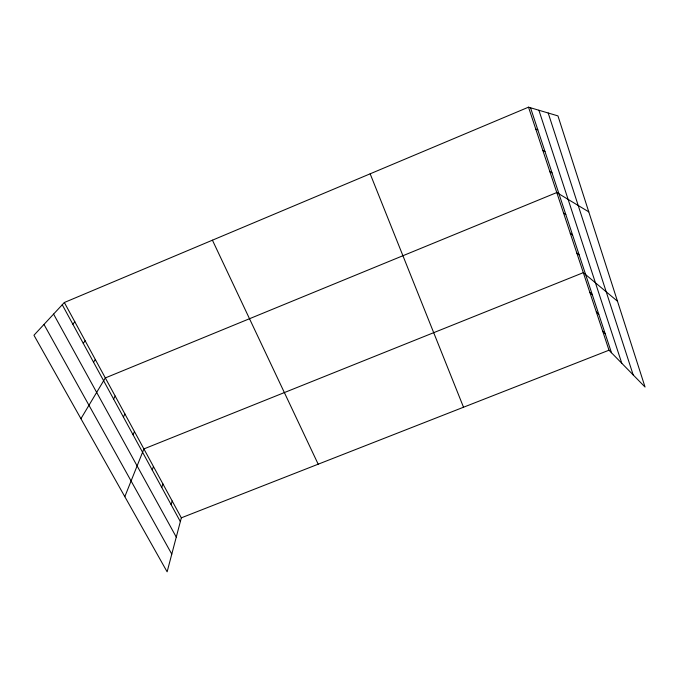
<?xml version="1.0" encoding="UTF-8"?>
<svg xmlns="http://www.w3.org/2000/svg" width="679" height="679" viewBox="0 0 679 679"><rect width="100%" height="100%" fill="white"/><g stroke="black" fill="none" stroke-linecap="round" stroke-linejoin="round"><path stroke-width="1.02" d="M64.344 302.503L181.335 517.831L167.127 571.828L33.95 335.248L64.344 302.503L528.517 107.172L557.951 115.897L645.05 387.038L608.995 350.211L528.517 107.172M171.116 504.641L172.186 500.983M161.746 487.437L162.892 483.889M152.232 469.97L153.462 466.532M124.817 496.672L143.897 448.921L583.312 272.661L617.483 301.23M133.059 434.764L134.467 431.564M123.391 417.033L124.894 413.952M113.588 399.023L115.184 396.078M80.928 418.697L105.321 377.931L556.788 192.547L588.786 211.882M93.524 362.187L95.315 359.505M83.262 343.345L85.147 340.799M72.84 324.206L74.826 321.795M181.335 517.831L608.995 350.211M535.756 129.035L537.819 129.825M542.877 150.543L544.991 151.519M549.888 171.711L552.044 172.873M563.578 213.045L565.819 214.547M570.258 233.228L572.541 234.892M576.836 253.097L579.162 254.922M589.89 292.505L592.283 294.635M596.357 312.043L598.785 314.318M602.723 331.276L605.193 333.686M43.982 324.435L171.787 554.132M53.582 314.097L176.268 537.089M62.247 304.761L180.342 521.591M212.425 240.188L318.179 464.19M370.157 173.807L463.519 407.23M530.528 107.766L611.49 352.766M538.897 110.244L621.803 363.299M548.191 113.003L633.184 374.927"/></g></svg>
